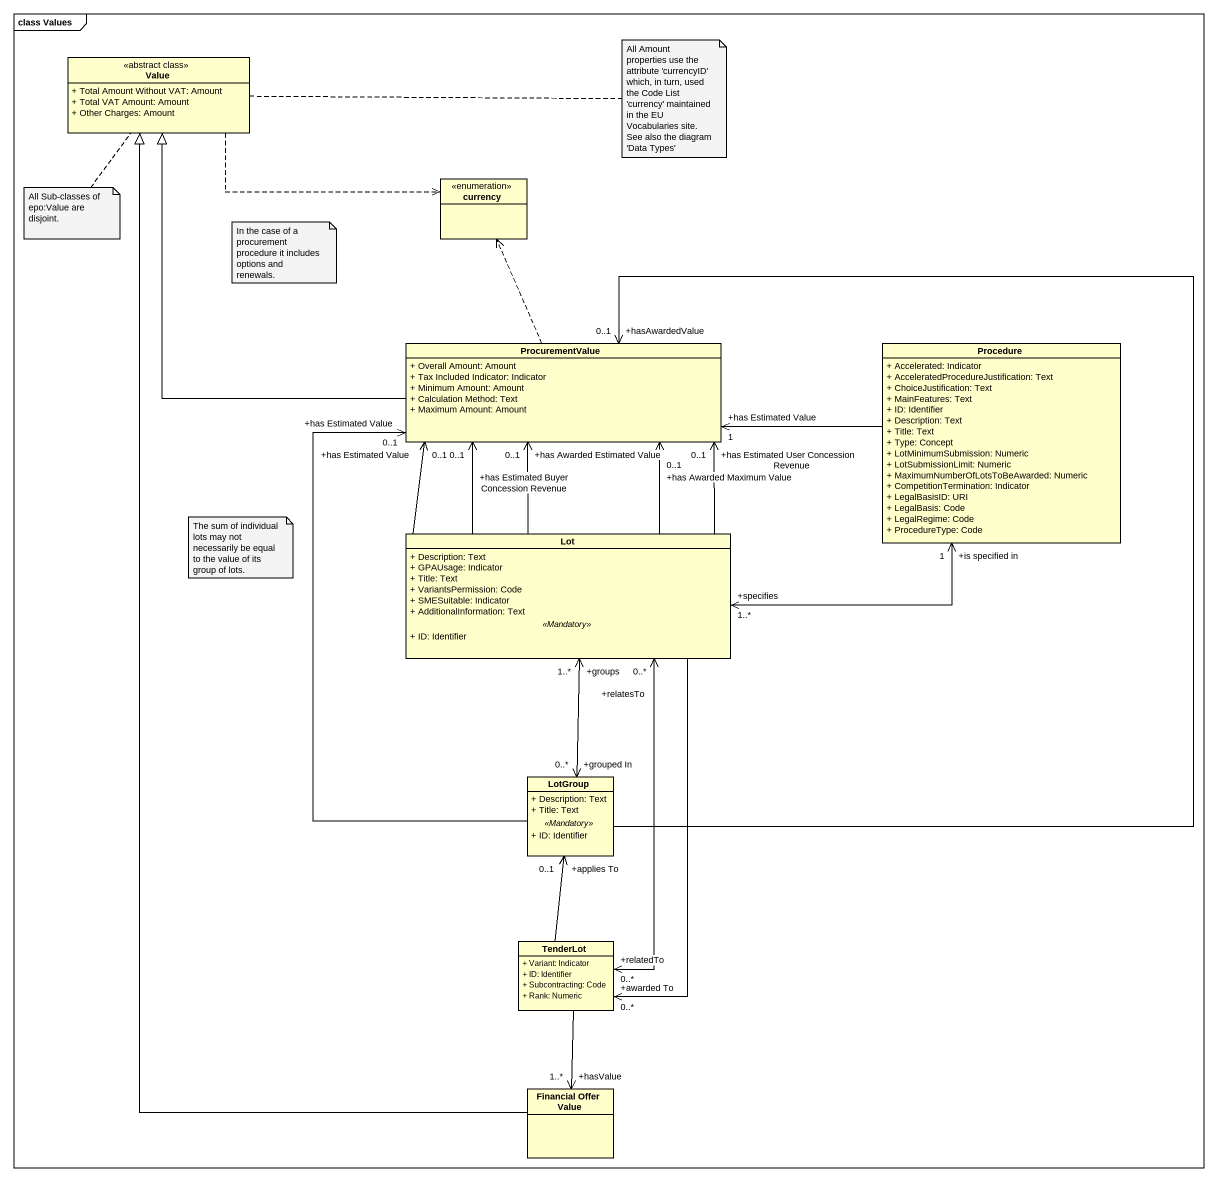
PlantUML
@startuml
mainframe class Values
hide circle
hide empty members
skinparam classAttributeIconSize 0
class Value <<abstract class>> {
  + Total Amount Without VAT: Amount
  + Total VAT Amount: Amount
  + Other Charges: Amount
}
enum currency
class ProcurementValue {
  + Overall Amount: Amount
  + Tax Included Indicator: Indicator
  + Minimum Amount: Amount
  + Calculation Method: Text
  + Maximum Amount: Amount
}
class Procedure {
  + Accelerated: Indicator
  + AcceleratedProcedureJustification: Text
  + ChoiceJustification: Text
  + MainFeatures: Text
  + ID: Identifier
  + Description: Text
  + Title: Text
  + Type: Concept
  + LotMinimumSubmission: Numeric
  + LotSubmissionLimit: Numeric
  + MaximumNumberOfLotsToBeAwarded: Numeric
  + CompetitionTermination: Indicator
  + LegalBasisID: URI
  + LegalBasis: Code
  + LegalRegime: Code
  + ProcedureType: Code
}
class Lot {
  + Description: Text
  + GPAUsage: Indicator
  + Title: Text
  + VariantsPermission: Code
  + SMESuitable: Indicator
  + AdditionalInformation: Text
  .. <<Mandatory>> ..
  + ID: Identifier
}
class LotGroup {
  + Description: Text
  + Title: Text
  .. <<Mandatory>> ..
  + ID: Identifier
}
class TenderLot {
  + Variant: Indicator
  + ID: Identifier
  + Subcontracting: Code
  + Rank: Numeric
}
class "Financial Offer Value" as Financial_Offer_Value
Value .right.> currency
ProcurementValue -up-|> Value
ProcurementValue .up.> currency
ProcurementValue "+has Estimated Value\n0..1" <-- LotGroup
Procedure -left-> "+has Estimated Value\n1" ProcurementValue
Procedure "+is specified in\n1" <-left-> "+specifies\n1..*" Lot
Lot -up-> "+has Awarded Estimated Value\n0..1" ProcurementValue
Lot -up-> "+has Estimated Value\n0..1" ProcurementValue
Lot -up-> "+has Estimated User Concession Revenue\n0..1" ProcurementValue
Lot -up-> "+has Estimated Buyer Concession Revenue\n0..1" ProcurementValue
Lot -up-> "+has Awarded Maximum Value\n0..1" ProcurementValue
Lot "+groups\n1..*" <--> "+grouped In\n0..*" LotGroup
Lot --> "+awarded To\n0..*" TenderLot
LotGroup -up-> "+hasAwardedValue\n0..1" ProcurementValue
TenderLot "+relatedTo\n0..*" <-up-> "+relatesTo\n0..*" Lot
TenderLot -up-> "+applies To\n0..1" LotGroup
TenderLot --> "+hasValue\n1..*" Financial_Offer_Value
Financial_Offer_Value -up-|> Value
note right of Value
  All Amount properties use the attribute 'currencyID' which, in turn, used the Code List 'currency' maintained in the EU Vocabularies site.
  See also the diagram 'Data Types'
end note
note bottom of Value : All Sub-classes of epo:Value are disjoint.
note as N3
  In the case of a procurement procedure it includes options and renewals.
end note
note as N4
  The sum of individual lots may not necessarily be equal to the value of its group of lots.
end note
@enduml
